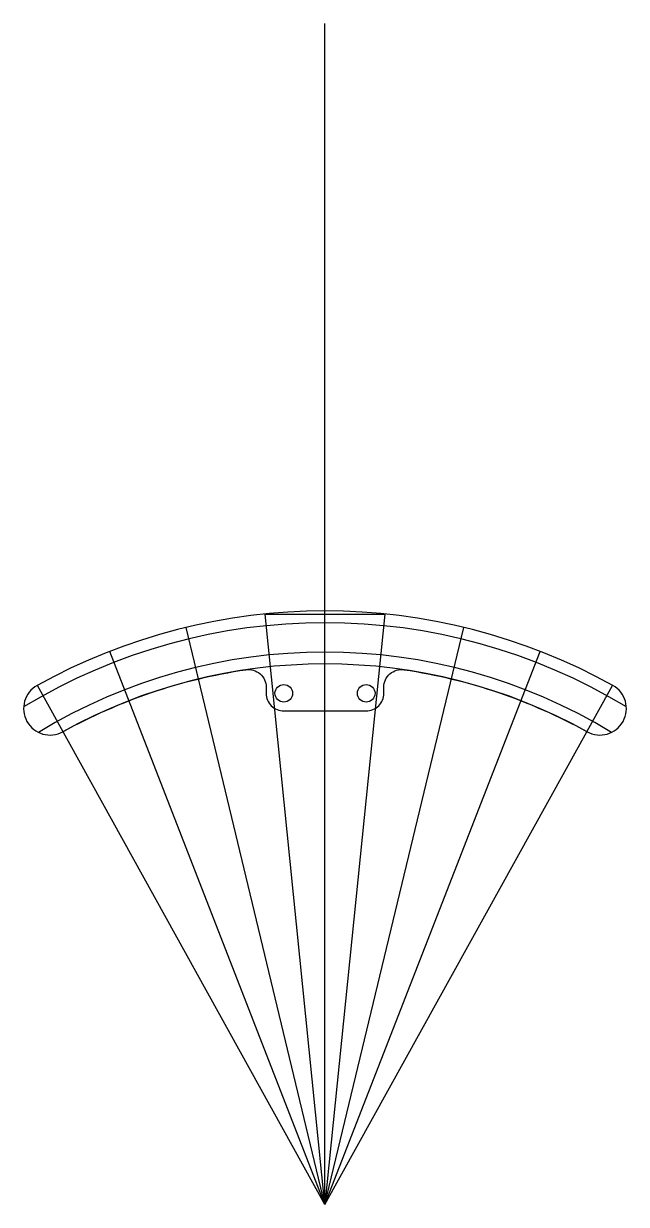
# Model space of a CAD drawing. Header units: millimetres. Extents: x -51 to 51, y 80 to 281.
import ezdxf

# ---------------------------------------------------------------- set-up
doc = ezdxf.new("R2010")
doc.units = ezdxf.units.MM
doc.layers.get('0').update_dxf_attribs({"linetype": 'CONTINUOUS'})

msp = doc.modelspace()

# ---------------------------------------------------------------- linework, layer by layer
for q in [(0, 280.8), (-23.6, 178.19), (23.6, 178.19), (-36.58, 174.12), (36.58, 174.12), (-48.89, 168.34), (48.89, 168.34)]:
    msp.add_line((0, 80.14), q)
msp.add_lwpolyline([(0, 80.14), (-10.19, 180.47), (10.19, 180.47)], close=True)
msp.add_lwpolyline([(7, 163.99, 0.414214), (10, 166.99), (10, 168.03, -0.457909), (13.44, 171, -0.090111), (44.54, 160.46, 0.258711), (-44.54, 160.46, -0.090111), (-13.44, 171, -0.457909), (-10, 168.03), (-10, 166.99, 0.414214), (-7, 163.99)], format="xyb", close=True)
for centre in [(-7, 166.99), (7, 166.99)]:
    msp.add_circle(centre, 1.5)
for centre, radius, start, end in [((0, 80.14), 100.85, 60.99, 119.01), ((0, 80.14), 100.85, 60.99, 119.01), ((0, 80.14), 98.85, 58.793, 121.207), ((0, 80.14), 93.85, 58.7352, 121.2648), ((-46.72, 164.4), 4.5, 119.01, 299.01), ((46.72, 164.4), 4.5, -119.01, 60.99)]:
    msp.add_arc(centre, radius, start, end)

doc.saveas('drawing.dxf')
